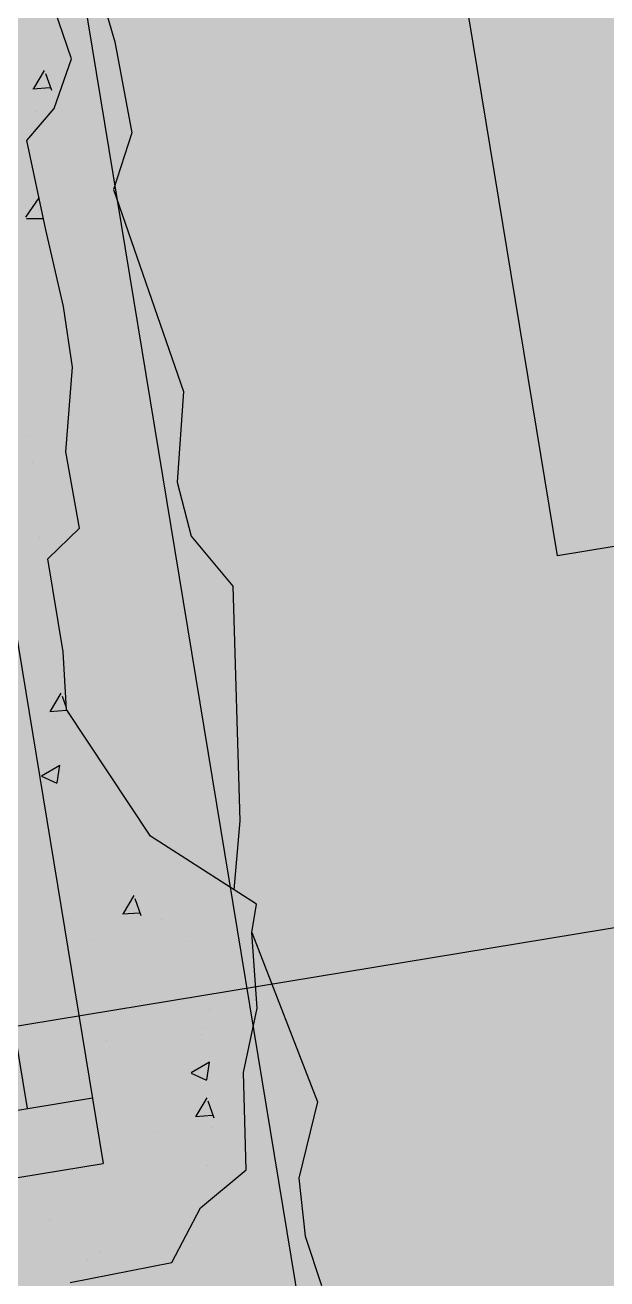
# Model space of a CAD drawing. Header units: millimetres. Extents: x 33240 to 33395, y 51607 to 51720.
# Drawn here: x 33278.115 to 33278.378, y 51679.836 to 51680.402 of the extents above; entities that cross this region are included whole.
import ezdxf

# ---------------------------------------------------------------- set-up
doc = ezdxf.new("R2010")
doc.units = ezdxf.units.MM
doc.header["$LTSCALE"] = 0.3
doc.header["$MEASUREMENT"] = 0
doc.linetypes.add('ACAD_ISO04W100', pattern=[30, 24, -3, 0, -3])
for name, color, linetype in [('07-REVT-SOL', 8, 'CONTINUOUS'), ('08-EQUI-MEUBLE-PROJ-01', 11, 'CONTINUOUS'), ('15-PLAF-TECHN-TEMPORAIRE', 113, 'CONTINUOUS')]:
    doc.layers.add(name, color=color, linetype=linetype)

msp = doc.modelspace()

# ---------------------------------------------------------------- hatches: boundary and pattern name
at = {"layer": '07-REVT-SOL'}
h = msp.add_hatch(dxfattribs=at)
h.set_pattern_fill('CROSS', color=30, style=0)
h.set_pattern_definition([(189.35057367, (57785.36794, 108093.83487), (-0.2060594638, -0.2872968802), [0.125, -0.375]), (279.35057367, (57785.29612, 108093.88639), (0.2872968802, -0.2060594638), [0.125, -0.375])])
edge = h.paths.add_edge_path()
edge.add_line((33283.37834, 51687.08222), (33282.64428, 51691.54015))
edge.add_line((33282.64428, 51691.54015), (33270.16237, 51689.48484))
edge.add_line((33270.16237, 51689.48484), (33272.72134, 51673.94416))
edge.add_line((33272.72134, 51673.94416), (33273.82317, 51674.12555))
edge.add_line((33273.82317, 51674.12555), (33273.45317, 51676.37256))
edge.add_line((33273.45317, 51676.37256), (33279.43924, 51677.35824))
edge.add_line((33279.43924, 51677.35824), (33280.44289, 51671.26305))
edge.add_line((33280.44289, 51671.26305), (33280.69327, 51669.7425))
edge.add_line((33280.69327, 51669.7425), (33287.18279, 51670.81109))
edge.add_arc((33295.49829, 51677.43212), 10.62947, 146.696325, 218.527795, ccw=False)
edge.add_line((33286.61448, 51683.26851), (33287.3226, 51684.32885))
edge.add_line((33287.3226, 51684.32885), (33288.3032, 51685.52771))
edge.add_line((33288.3032, 51685.52771), (33286.19868, 51687.54663))
edge.add_line((33286.19868, 51687.54663), (33283.37834, 51687.08222))

# ---------------------------------------------------------------- linework, layer by layer
at = {"layer": '08-EQUI-MEUBLE-PROJ-01', "ltscale": 0.8}
for p, q in [((33277.98262, 51680.90911), (33278.15078, 51679.88786)), ((33277.95302, 51680.90423), (33278.11631, 51679.91259))]:
    msp.add_line(p, q, dxfattribs=at)
at = {"layer": '08-EQUI-MEUBLE-PROJ-01', "color": 8, "ltscale": 0.8}
for p, q in [((33278.13644, 51680.38668), (33278.09309, 51680.51332)), ((33278.142, 51680.44262), (33278.15594, 51680.39432)), ((33278.15594, 51680.39432), (33278.16362, 51680.35326)), ((33278.12863, 51680.36424), (33278.13644, 51680.38668)), ((33278.1194, 51680.37317), (33278.12426, 51680.38136)), ((33278.1275, 51680.37224), (33278.12475, 51680.37986)), ((33278.11901, 51680.37303), (33278.12661, 51680.3736)), ((33278.11628, 51680.34978), (33278.12863, 51680.36424)), ((33278.12034, 51680.36296), (33278.12034, 51680.36296)), ((33278.12478, 51680.30933), (33278.11628, 51680.34978)), ((33278.11777, 51680.35263), (33278.11777, 51680.35263)), ((33278.16362, 51680.35326), (33278.15543, 51680.32754)), ((33278.15543, 51680.32754), (33278.18701, 51680.23637)), ((33278.11578, 51680.31508), (33278.12175, 51680.32377)), ((33278.11614, 51680.31445), (33278.12369, 51680.31452)), ((33278.13278, 51680.27476), (33278.12478, 51680.30933)), ((33278.13683, 51680.24737), (33278.13278, 51680.27476)), ((33278.13391, 51680.20917), (33278.13683, 51680.24737)), ((33278.18701, 51680.23637), (33278.18409, 51680.19541)), ((33278.11594, 51680.21625), (33278.11594, 51680.21625)), ((33278.14004, 51680.17476), (33278.13391, 51680.20917)), ((33278.11867, 51680.2043), (33278.11867, 51680.2043)), ((33278.18409, 51680.19541), (33278.19039, 51680.17115)), ((33278.12575, 51680.16091), (33278.14004, 51680.17476)), ((33278.1218, 51680.1707), (33278.1218, 51680.1707)), ((33278.19039, 51680.17115), (33278.20922, 51680.14849)), ((33278.13269, 51680.11882), (33278.12575, 51680.16091)), ((33278.20922, 51680.14849), (33278.21248, 51680.04255)), ((33278.1342, 51680.09285), (33278.13269, 51680.11882)), ((33278.12695, 51680.09204), (33278.1318, 51680.10024)), ((33278.13416, 51680.09357), (33278.1323, 51680.09873)), ((33278.12656, 51680.0919), (33278.13416, 51680.09248)), ((33278.12853, 51680.08911), (33278.12853, 51680.08911)), ((33278.17211, 51680.03562), (33278.1342, 51680.09285)), ((33278.13504, 51680.09112), (33278.13468, 51680.09213)), ((33278.12288, 51680.06291), (33278.1311, 51680.06772)), ((33278.1299, 51680.05964), (33278.13119, 51680.06763)), ((33278.1229, 51680.06271), (33278.12982, 51680.05953)), ((33278.21248, 51680.04255), (33278.20979, 51680.0114)), ((33278.21997, 51680.00486), (33278.17211, 51680.03562)), ((33278.18145, 51680.0295), (33278.18145, 51680.0295)), ((33278.15986, 51680.00065), (33278.16471, 51680.00884)), ((33278.16795, 51679.99972), (33278.16521, 51680.00734)), ((33278.21793, 51679.99211), (33278.21997, 51680.00486)), ((33278.1354, 51679.99833), (33278.1354, 51679.99833)), ((33278.15947, 51680.00051), (33278.16707, 51680.00108)), ((33278.17704, 51679.99809), (33278.17704, 51679.99809)), ((33278.21793, 51679.99211), (33278.24755, 51679.91566)), ((33278.22033, 51679.958), (33278.21793, 51679.99211)), ((33278.14635, 51679.9888), (33278.14635, 51679.9888)), ((33278.18956, 51679.98816), (33278.18956, 51679.98816)), ((33278.16759, 51679.96145), (33278.16759, 51679.96145)), ((33278.19048, 51679.96235), (33278.19048, 51679.96235)), ((33278.21407, 51679.92891), (33278.22033, 51679.958)), ((33278.19864, 51679.9573), (33278.19864, 51679.9573)), ((33278.19491, 51679.9462), (33278.19491, 51679.9462)), ((33278.19679, 51679.94896), (33278.19679, 51679.94896)), ((33278.15221, 51679.94324), (33278.15221, 51679.94324)), ((33278.19046, 51679.92888), (33278.19868, 51679.9337)), ((33278.19748, 51679.92561), (33278.19877, 51679.9336)), ((33278.19048, 51679.92868), (33278.1974, 51679.9255)), ((33278.21533, 51679.88496), (33278.21407, 51679.92891)), ((33277.8888, 51679.87513), (33278.14591, 51679.91746)), ((33278.19277, 51679.90925), (33278.19762, 51679.91744)), ((33278.20086, 51679.90832), (33278.19811, 51679.91594)), ((33278.24755, 51679.91566), (33278.23906, 51679.88115)), ((33278.19238, 51679.90911), (33278.19998, 51679.90969)), ((33278.17382, 51679.90245), (33278.17382, 51679.90245)), ((33278.20026, 51679.90423), (33278.20026, 51679.90423)), ((33278.15315, 51679.89364), (33278.15315, 51679.89364)), ((33277.87394, 51679.84227), (33278.15078, 51679.88786)), ((33278.13828, 51679.88579), (33278.13828, 51679.88579)), ((33278.19469, 51679.86776), (33278.21533, 51679.88496)), ((33278.19762, 51679.88673), (33278.19762, 51679.88673)), ((33278.23906, 51679.88115), (33278.24199, 51679.85495)), ((33278.18173, 51679.84309), (33278.19469, 51679.86776)), ((33278.1266, 51679.86216), (33278.1266, 51679.86216)), ((33278.24199, 51679.85495), (33278.24934, 51679.8327)), ((33278.14899, 51679.8476), (33278.14899, 51679.8476)), ((33278.1358, 51679.83415), (33278.18173, 51679.84309)), ((33278.14363, 51679.84382), (33278.14363, 51679.84382)), ((33278.16116, 51679.83959), (33278.16116, 51679.83959))]:
    msp.add_line(p, q, dxfattribs=at)
at = {"layer": '15-PLAF-TECHN-TEMPORAIRE', "color": 8, "linetype": 'ACAD_ISO04W100'}
for p, q in [((33278.54076, 51677.99343), (33276.59106, 51689.83398)), ((33284.75393, 51681.04344), (33272.29553, 51678.99201))]:
    msp.add_line(p, q, dxfattribs=at)
at = {"layer": '15-PLAF-TECHN-TEMPORAIRE', "ltscale": 10}
msp.add_lwpolyline([(33279.99387, 51680.43193), (33278.35593, 51680.16222), (33278.08622, 51681.80016), (33279.72416, 51682.06987)], close=True, dxfattribs=at)

doc.saveas('drawing.dxf')
